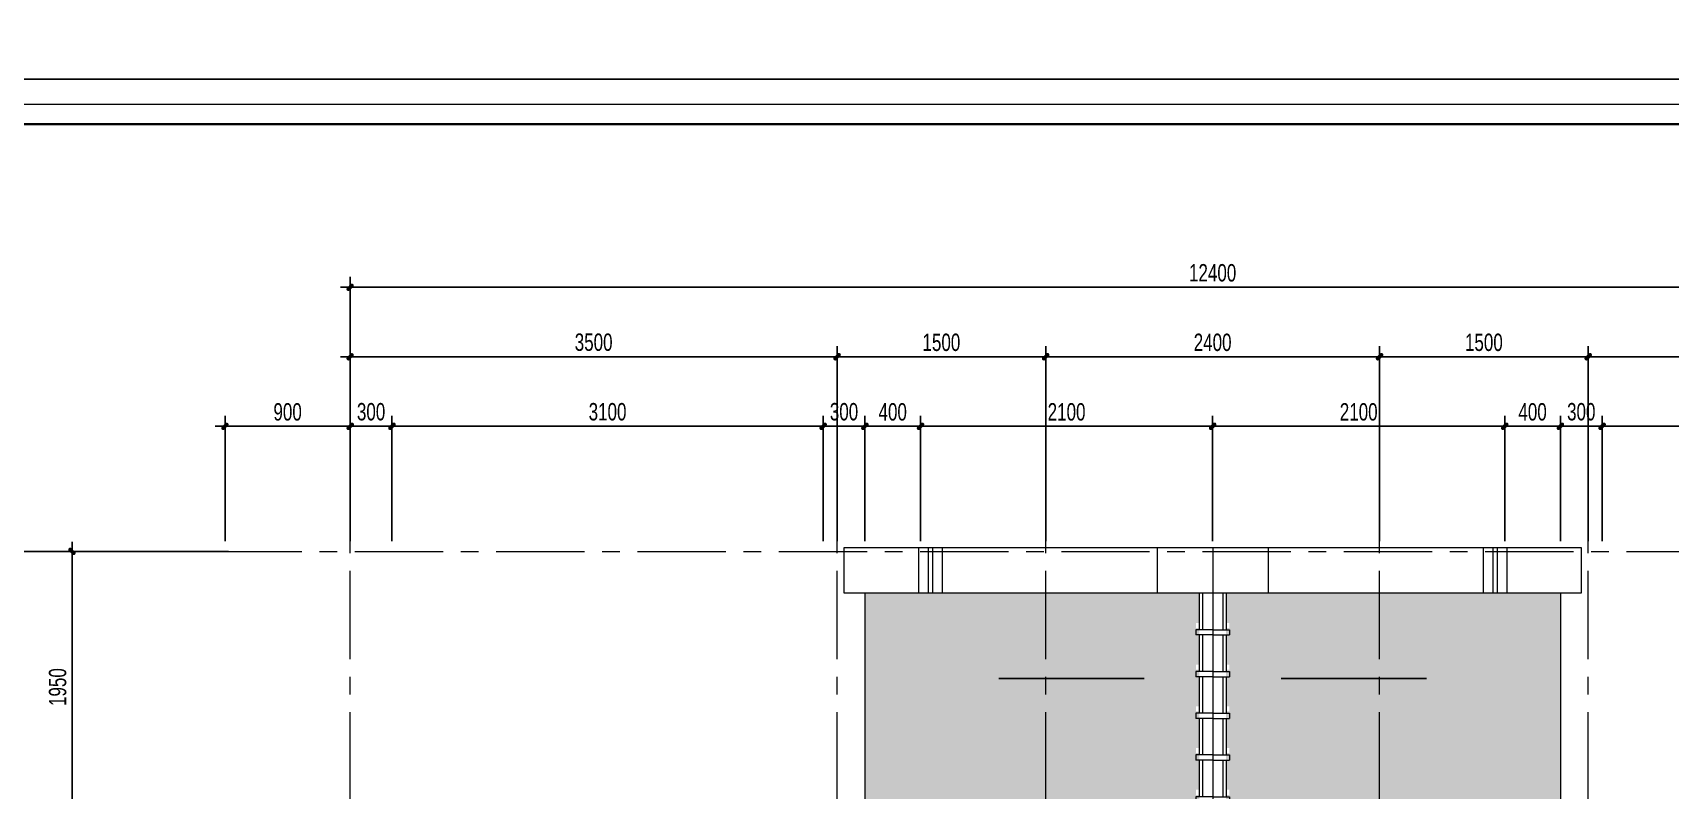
# Model space of a CAD drawing. Header units: inches. Extents: x 88947 to 296847, y 35049 to 161062.
# Drawn here: x 94979 to 106751, y 50938 to 56385 of the extents above; entities that cross this region are included whole.
import ezdxf
from ezdxf.xclip import XClip

# ---------------------------------------------------------------- set-up
doc = ezdxf.new("R2010")
doc.units = ezdxf.units.IN
doc.header["$MEASUREMENT"] = 0
doc.header["$XCLIPFRAME"] = 0
doc.header["$PDMODE"] = 1
doc.linetypes.add('ACAD_ISO03W100', pattern=[30, 12, -18])
doc.linetypes.add('CENTER', pattern=[50.8, 31.75, -6.35, 6.35, -6.35])
for name, color, linetype, lineweight in [('A-Dims', 145, 'Continuous', 25), ('A-Text', 30, 'Continuous', 9), ('A-Wall', 2, 'Continuous', 35), ('CUA', 42, 'Continuous', 20), ('DIM', 7, 'Continuous', 25), ('HACTH', 8, 'Continuous', 5), ('KHUNG 2', 144, 'Continuous', 18), ('NETMANH', 192, 'Continuous', 18), ('netthay', 254, 'Continuous', 25), ('THAY', 3, 'Continuous', 18), ('TRUC', 252, 'ACAD_ISO03W100', 13)]:
    doc.layers.add(name, color=color, linetype=linetype, lineweight=lineweight)
doc.styles.add('VNI-HELVE-CONDENSE', font='VNARIAL.TTF', dxfattribs={"width": 0.7})
doc.dimstyles.new('TAS-100', dxfattribs={"dimscale": 50, "dimtxt": 2.5, "dimasz": 0.7, "dimexe": 1.5, "dimexo": 1.5, "dimgap": 0.8, "dimtad": 1, "dimdec": 0, "dimzin": 3, "dimdsep": 46, "dimtxsty": 'VNI-HELVE-CONDENSE', "dimblk": 'TICK', "dimcen": 2.5, "dimclrt": 71, "dimazin": 2, "dimtfac": 0.75, "dimtdec": 0, "dimtix": 1, "dimtmove": 2, "dimatfit": 2, "dimldrblk": 'TICK123', "dimfxl": 1.5, "dimtolj": 1, "dimtzin": 0, "dimarcsym": 0})
doc.dimstyles.new('TL 100', dxfattribs={"dimscale": 100, "dimtxt": 1.25, "dimasz": 0.5, "dimexe": 1, "dimexo": 1, "dimgap": 0.5, "dimtad": 1, "dimdec": 0, "dimzin": 3, "dimdsep": 46, "dimtxsty": 'VNI-HELVE-CONDENSE', "dimblk": 'DOT', "dimcen": 2, "dimclrt": 7, "dimazin": 2, "dimtfac": 0.75, "dimtdec": 0, "dimtix": 1, "dimtmove": 2, "dimatfit": 2, "dimfxl": 1.5, "dimtolj": 1, "dimtzin": 0, "dimarcsym": 0})
pattern_1 = [(90, (-3245.16, -3518.05), (-100, 200), [25, -175]), (90, (-3257.66, -3518.05), (-100, 200), [25, -75]), (90, (-3270.16, -3418.05), (-100, 200), [25, -175]), (90, (-3207.66, -3568.05), (-100, 200), [12.5, -100, 12.5, -75]), (135, (-3232.66, -3555.55), (-100, 6e-15), [17.6777, -265.165]), (135, (-3270.16, -3568.05), (-100, 6e-15), [12.63, -270.2127]), (135, (-3282.66, -3568.05), (-100, 6e-15), [15.15, -267.6927]), (225, (-3282.66, -3443.05), (-100, 6e-15), [15.15, -267.6927]), (225, (-3270.16, -3443.05), (-100, 6e-15), [12.63, -270.2127]), (225, (-3232.66, -3455.55), (-100, 6e-15), [17.6777, -265.165]), (116.565, (-3232.66, -3543.05), (-100, 5e-05), [27.951, -195.656]), (116.565, (-3245.16, -3543.05), (-100, 5e-05), [27.951, -195.656]), (116.565, (-3257.66, -3593.05), (-100, 5e-05), [27.951, -195.656]), (116.565, (-3270.16, -3593.05), (-100, 5e-05), [27.951, -195.656]), (153.43495, (-3207.66, -3568.05), (-100, -5e-05), [27.951, -419.2627]), (153.43495, (-3207.66, -3555.55), (-100, -5e-05), [27.951, -419.2627]), (206.56505, (-3207.66, -3455.55), (-100, 5e-05), [27.951, -419.2627]), (206.56505, (-3207.66, -3443.05), (-100, 5e-05), [27.951, -419.2627]), (243.435, (-3232.66, -3468.05), (-100, -5e-05), [27.951, -195.656]), (243.435, (-3245.16, -3468.05), (-100, -5e-05), [27.951, -195.656]), (243.435, (-3257.66, -3418.05), (-100, -5e-05), [27.951, -195.656]), (243.435, (-3270.16, -3418.05), (-100, -5e-05), [27.951, -195.656]), (172.87498, (-3207.658, -3568.05), (-100.000016, -2.5e-05), [100.7782, -1511.6733]), (187.12502, (-3207.658, -3443.05), (-100.000016, 2.5e-05), [100.7782, -1511.6733])]

# ---------------------------------------------------------------- blocks, each defined once
blk = doc.blocks.new('khung ten')
at = {"layer": 'A-Wall', "ltscale": 0.7}
blk.add_lwpolyline([(267204, -219099), (305804, -219099), (305804, -190799), (267204, -190799)], close=True, dxfattribs=at)
at = {"layer": 'KHUNG 2', "ltscale": 0.7}
blk.add_lwpolyline([(267004, -219299), (306004, -219299), (306004, -190599), (267004, -190599)], close=True, dxfattribs=at)
at = {"layer": 'NETMANH', "ltscale": 0.7}
blk.add_lwpolyline([(265004, -220042), (307004, -220042), (307004, -190342), (265004, -190342)], close=True, dxfattribs=at)
blk = doc.blocks.new('_Dot')
at = {"layer": 'netthay', "color": 0, "lineweight": -2}
blk.add_line((-0.5, 0), (-1, 0), dxfattribs=at)
at = {"layer": 'netthay', "color": 0, "const_width": 0.5}
blk.add_lwpolyline([(-0.25, 0, 1), (0.25, 0, 1)], format="xyb", close=True, dxfattribs=at)
blk = doc.blocks.new('TICK')
at = {"layer": 'A-Dims', "color": 1}
for p, q in [((-2, 0), (2, 0)), ((0, 1.5), (0, -1.5))]:
    blk.add_line(p, q, dxfattribs=at)
at = {"layer": 'A-Dims', "color": 1, "const_width": 0.788}
blk.add_lwpolyline([(-0.33, -0.35), (0.38, 0.38)], dxfattribs=at)
at = {"layer": 'A-Dims', "color": 1, "const_width": 0.394}
for points in [[(0.24, 0.52, -0.414214), (0.52, 0.52, -1)], [(0.52, 0.52, -0.414214), (0.52, 0.24, -1)], [(-0.47, -0.21, 0.414214), (-0.47, -0.49, 1)], [(-0.47, -0.49, 0.414214), (-0.19, -0.49, 1)]]:
    blk.add_lwpolyline(points, format="xyb", dxfattribs=at)
blk = doc.blocks.new('*D3337')
at = {"layer": 'Defpoints', "color": 0}
for p in [(96361, 53555), (96361, 52655), (97261, 52655)]:
    blk.add_point(p, dxfattribs=at)
at = {"layer": 'DIM', "color": 0, "lineweight": -2}
for p, q in [((96361, 52730), (96361, 53630)), ((97261, 52730), (97261, 53630)), ((97226, 53555), (96396, 53555))]:
    blk.add_line(p, q, dxfattribs=at)
at = {"layer": 'DIM', "color": 0, "lineweight": -2, "xscale": 35, "yscale": 35, "zscale": 35, "rotation": 180}
blk.add_blockref('TICK', (96361, 53555), dxfattribs=at)
at = {"layer": 'DIM', "color": 0, "lineweight": -2, "xscale": 35, "yscale": 35, "zscale": 35}
blk.add_blockref('TICK', (97261, 53555), dxfattribs=at)
at = {"layer": 'DIM', "color": 71, "insert": (96811, 53658), "char_height": 125, "attachment_point": 5, "style": 'VNI-HELVE-CONDENSE'}
blk.add_mtext('\\A1;900', dxfattribs=at)
blk = doc.blocks.new('TICK123')
at = {"layer": 'A-Dims', "color": 1}
blk.add_lwpolyline([(0.05, 0, 0, 0.84, 0), (-2.11, 0, 8.4, 8.4, 0)], format="xyseb", dxfattribs=at)
blk = doc.blocks.new('*D3338')
at = {"layer": 'Defpoints', "color": 0}
for p in [(97561, 53555), (97261, 52655), (97561, 52655)]:
    blk.add_point(p, dxfattribs=at)
at = {"layer": 'DIM', "color": 0, "lineweight": -2}
for p, q in [((97261, 52730), (97261, 53630)), ((97561, 52730), (97561, 53630)), ((97296, 53555), (97526, 53555))]:
    blk.add_line(p, q, dxfattribs=at)
at = {"layer": 'DIM', "color": 0, "lineweight": -2, "xscale": 35, "yscale": 35, "zscale": 35, "rotation": 180}
blk.add_blockref('TICK', (97261, 53555), dxfattribs=at)
at = {"layer": 'DIM', "color": 0, "lineweight": -2, "xscale": 35, "yscale": 35, "zscale": 35}
blk.add_blockref('TICK', (97561, 53555), dxfattribs=at)
at = {"layer": 'DIM', "color": 71, "insert": (97411, 53659), "char_height": 125, "attachment_point": 5, "style": 'VNI-HELVE-CONDENSE'}
blk.add_mtext('\\A1;300', dxfattribs=at)
blk = doc.blocks.new('*D3339')
at = {"layer": 'Defpoints', "color": 0}
for p in [(100661, 53555), (97561, 52655), (100661, 52655)]:
    blk.add_point(p, dxfattribs=at)
at = {"layer": 'DIM', "color": 0, "lineweight": -2}
for p, q in [((97561, 52730), (97561, 53630)), ((100661, 52730), (100661, 53630)), ((97596, 53555), (100626, 53555))]:
    blk.add_line(p, q, dxfattribs=at)
at = {"layer": 'DIM', "color": 0, "lineweight": -2, "xscale": 35, "yscale": 35, "zscale": 35, "rotation": 180}
blk.add_blockref('TICK', (97561, 53555), dxfattribs=at)
at = {"layer": 'DIM', "color": 0, "lineweight": -2, "xscale": 35, "yscale": 35, "zscale": 35}
blk.add_blockref('TICK', (100661, 53555), dxfattribs=at)
at = {"layer": 'DIM', "color": 71, "insert": (99111, 53659), "char_height": 125, "attachment_point": 5, "style": 'VNI-HELVE-CONDENSE'}
blk.add_mtext('\\A1;3100', dxfattribs=at)
blk = doc.blocks.new('*D3340')
at = {"layer": 'Defpoints', "color": 0}
for p in [(100961, 53555), (100661, 52655), (100961, 52655)]:
    blk.add_point(p, dxfattribs=at)
at = {"layer": 'DIM', "color": 0, "lineweight": -2}
for p, q in [((100661, 52730), (100661, 53630)), ((100961, 52730), (100961, 53630)), ((100696, 53555), (100926, 53555))]:
    blk.add_line(p, q, dxfattribs=at)
at = {"layer": 'DIM', "color": 0, "lineweight": -2, "xscale": 35, "yscale": 35, "zscale": 35, "rotation": 180}
blk.add_blockref('TICK', (100661, 53555), dxfattribs=at)
at = {"layer": 'DIM', "color": 0, "lineweight": -2, "xscale": 35, "yscale": 35, "zscale": 35}
blk.add_blockref('TICK', (100961, 53555), dxfattribs=at)
at = {"layer": 'DIM', "color": 71, "insert": (100811, 53659), "char_height": 125, "attachment_point": 5, "style": 'VNI-HELVE-CONDENSE'}
blk.add_mtext('\\A1;300', dxfattribs=at)
blk = doc.blocks.new('*D3341')
at = {"layer": 'Defpoints', "color": 0}
for p in [(101361, 53555), (100961, 52655), (101361, 52655)]:
    blk.add_point(p, dxfattribs=at)
at = {"layer": 'DIM', "color": 0, "lineweight": -2}
for p, q in [((100961, 52730), (100961, 53630)), ((101361, 52730), (101361, 53630)), ((100996, 53555), (101326, 53555))]:
    blk.add_line(p, q, dxfattribs=at)
at = {"layer": 'DIM', "color": 0, "lineweight": -2, "xscale": 35, "yscale": 35, "zscale": 35, "rotation": 180}
blk.add_blockref('TICK', (100961, 53555), dxfattribs=at)
at = {"layer": 'DIM', "color": 0, "lineweight": -2, "xscale": 35, "yscale": 35, "zscale": 35}
blk.add_blockref('TICK', (101361, 53555), dxfattribs=at)
at = {"layer": 'DIM', "color": 71, "insert": (101161, 53658), "char_height": 125, "attachment_point": 5, "style": 'VNI-HELVE-CONDENSE'}
blk.add_mtext('\\A1;400', dxfattribs=at)
blk = doc.blocks.new('*D3342')
at = {"layer": 'Defpoints', "color": 0}
for p in [(103461, 53555), (101361, 52655), (103461, 52655)]:
    blk.add_point(p, dxfattribs=at)
at = {"layer": 'DIM', "color": 0, "lineweight": -2}
for p, q in [((101361, 52730), (101361, 53630)), ((103461, 52730), (103461, 53630)), ((101396, 53555), (103426, 53555))]:
    blk.add_line(p, q, dxfattribs=at)
at = {"layer": 'DIM', "color": 0, "lineweight": -2, "xscale": 35, "yscale": 35, "zscale": 35, "rotation": 180}
blk.add_blockref('TICK', (101361, 53555), dxfattribs=at)
at = {"layer": 'DIM', "color": 0, "lineweight": -2, "xscale": 35, "yscale": 35, "zscale": 35}
blk.add_blockref('TICK', (103461, 53555), dxfattribs=at)
at = {"layer": 'DIM', "color": 71, "insert": (102411, 53658), "char_height": 125, "attachment_point": 5, "style": 'VNI-HELVE-CONDENSE'}
blk.add_mtext('\\A1;2100', dxfattribs=at)
blk = doc.blocks.new('*D3343')
at = {"layer": 'Defpoints', "color": 0}
for p in [(105561, 53555), (103461, 52655), (105561, 52655)]:
    blk.add_point(p, dxfattribs=at)
at = {"layer": 'DIM', "color": 0, "lineweight": -2}
for p, q in [((103461, 52730), (103461, 53630)), ((105561, 52730), (105561, 53630)), ((103496, 53555), (105526, 53555))]:
    blk.add_line(p, q, dxfattribs=at)
at = {"layer": 'DIM', "color": 0, "lineweight": -2, "xscale": 35, "yscale": 35, "zscale": 35, "rotation": 180}
blk.add_blockref('TICK', (103461, 53555), dxfattribs=at)
at = {"layer": 'DIM', "color": 0, "lineweight": -2, "xscale": 35, "yscale": 35, "zscale": 35}
blk.add_blockref('TICK', (105561, 53555), dxfattribs=at)
at = {"layer": 'DIM', "color": 71, "insert": (104511, 53658), "char_height": 125, "attachment_point": 5, "style": 'VNI-HELVE-CONDENSE'}
blk.add_mtext('\\A1;2100', dxfattribs=at)
blk = doc.blocks.new('*D3344')
at = {"layer": 'Defpoints', "color": 0}
for p in [(105961, 53555), (105561, 52655), (105961, 52655)]:
    blk.add_point(p, dxfattribs=at)
at = {"layer": 'DIM', "color": 0, "lineweight": -2}
for p, q in [((105561, 52730), (105561, 53630)), ((105961, 52730), (105961, 53630)), ((105596, 53555), (105926, 53555))]:
    blk.add_line(p, q, dxfattribs=at)
at = {"layer": 'DIM', "color": 0, "lineweight": -2, "xscale": 35, "yscale": 35, "zscale": 35, "rotation": 180}
blk.add_blockref('TICK', (105561, 53555), dxfattribs=at)
at = {"layer": 'DIM', "color": 0, "lineweight": -2, "xscale": 35, "yscale": 35, "zscale": 35}
blk.add_blockref('TICK', (105961, 53555), dxfattribs=at)
at = {"layer": 'DIM', "color": 71, "insert": (105761, 53658), "char_height": 125, "attachment_point": 5, "style": 'VNI-HELVE-CONDENSE'}
blk.add_mtext('\\A1;400', dxfattribs=at)
blk = doc.blocks.new('*D3345')
at = {"layer": 'Defpoints', "color": 0}
for p in [(106261, 53555), (105961, 52655), (106261, 52655)]:
    blk.add_point(p, dxfattribs=at)
at = {"layer": 'DIM', "color": 0, "lineweight": -2}
for p, q in [((105961, 52730), (105961, 53630)), ((106261, 52730), (106261, 53630)), ((105996, 53555), (106226, 53555))]:
    blk.add_line(p, q, dxfattribs=at)
at = {"layer": 'DIM', "color": 0, "lineweight": -2, "xscale": 35, "yscale": 35, "zscale": 35, "rotation": 180}
blk.add_blockref('TICK', (105961, 53555), dxfattribs=at)
at = {"layer": 'DIM', "color": 0, "lineweight": -2, "xscale": 35, "yscale": 35, "zscale": 35}
blk.add_blockref('TICK', (106261, 53555), dxfattribs=at)
at = {"layer": 'DIM', "color": 71, "insert": (106111, 53659), "char_height": 125, "attachment_point": 5, "style": 'VNI-HELVE-CONDENSE'}
blk.add_mtext('\\A1;300', dxfattribs=at)
blk = doc.blocks.new('*D3346')
at = {"layer": 'Defpoints', "color": 0}
for p in [(109361, 53555), (106261, 52655), (109361, 52655)]:
    blk.add_point(p, dxfattribs=at)
at = {"layer": 'DIM', "color": 0, "lineweight": -2}
for p, q in [((106261, 52730), (106261, 53630)), ((109361, 52730), (109361, 53630)), ((106296, 53555), (109326, 53555))]:
    blk.add_line(p, q, dxfattribs=at)
at = {"layer": 'DIM', "color": 0, "lineweight": -2, "xscale": 35, "yscale": 35, "zscale": 35, "rotation": 180}
blk.add_blockref('TICK', (106261, 53555), dxfattribs=at)
at = {"layer": 'DIM', "color": 0, "lineweight": -2, "xscale": 35, "yscale": 35, "zscale": 35}
blk.add_blockref('TICK', (109361, 53555), dxfattribs=at)
at = {"layer": 'DIM', "color": 71, "insert": (107811, 53659), "char_height": 125, "attachment_point": 5, "style": 'VNI-HELVE-CONDENSE'}
blk.add_mtext('\\A1;3100', dxfattribs=at)
blk = doc.blocks.new('*D3349')
at = {"layer": 'Defpoints', "color": 0}
for p in [(109661, 54055), (106161, 52655), (109661, 52655)]:
    blk.add_point(p, dxfattribs=at)
at = {"layer": 'DIM', "color": 0, "lineweight": -2}
for p, q in [((106161, 52730), (106161, 54130)), ((106196, 54055), (109626, 54055)), ((109661, 52730), (109661, 54130))]:
    blk.add_line(p, q, dxfattribs=at)
at = {"layer": 'DIM', "color": 0, "lineweight": -2, "xscale": 35, "yscale": 35, "zscale": 35, "rotation": 180}
blk.add_blockref('TICK', (106161, 54055), dxfattribs=at)
at = {"layer": 'DIM', "color": 0, "lineweight": -2, "xscale": 35, "yscale": 35, "zscale": 35}
blk.add_blockref('TICK', (109661, 54055), dxfattribs=at)
at = {"layer": 'DIM', "color": 71, "insert": (107911, 54159), "char_height": 125, "attachment_point": 5, "style": 'VNI-HELVE-CONDENSE'}
blk.add_mtext('\\A1;3500', dxfattribs=at)
blk = doc.blocks.new('*D3350')
at = {"layer": 'Defpoints', "color": 0}
for p in [(104661, 54055), (104661, 52655), (106161, 52655)]:
    blk.add_point(p, dxfattribs=at)
at = {"layer": 'DIM', "color": 0, "lineweight": -2}
for p, q in [((104661, 52730), (104661, 54130)), ((106126, 54055), (104696, 54055)), ((106161, 52730), (106161, 54130))]:
    blk.add_line(p, q, dxfattribs=at)
at = {"layer": 'DIM', "color": 0, "lineweight": -2, "xscale": 35, "yscale": 35, "zscale": 35, "rotation": 180}
blk.add_blockref('TICK', (104661, 54055), dxfattribs=at)
at = {"layer": 'DIM', "color": 0, "lineweight": -2, "xscale": 35, "yscale": 35, "zscale": 35}
blk.add_blockref('TICK', (106161, 54055), dxfattribs=at)
at = {"layer": 'DIM', "color": 71, "insert": (105411, 54158), "char_height": 125, "attachment_point": 5, "style": 'VNI-HELVE-CONDENSE'}
blk.add_mtext('\\A1;1500', dxfattribs=at)
blk = doc.blocks.new('*D3351')
at = {"layer": 'Defpoints', "color": 0}
for p in [(102261, 54055), (102261, 52655), (104661, 52655)]:
    blk.add_point(p, dxfattribs=at)
at = {"layer": 'DIM', "color": 0, "lineweight": -2}
for p, q in [((102261, 52730), (102261, 54130)), ((104626, 54055), (102296, 54055)), ((104661, 52730), (104661, 54130))]:
    blk.add_line(p, q, dxfattribs=at)
at = {"layer": 'DIM', "color": 0, "lineweight": -2, "xscale": 35, "yscale": 35, "zscale": 35, "rotation": 180}
blk.add_blockref('TICK', (102261, 54055), dxfattribs=at)
at = {"layer": 'DIM', "color": 0, "lineweight": -2, "xscale": 35, "yscale": 35, "zscale": 35}
blk.add_blockref('TICK', (104661, 54055), dxfattribs=at)
at = {"layer": 'DIM', "color": 71, "insert": (103461, 54158), "char_height": 125, "attachment_point": 5, "style": 'VNI-HELVE-CONDENSE'}
blk.add_mtext('\\A1;2400', dxfattribs=at)
blk = doc.blocks.new('*D3352')
at = {"layer": 'Defpoints', "color": 0}
for p in [(100761, 54055), (100761, 52655), (102261, 52655)]:
    blk.add_point(p, dxfattribs=at)
at = {"layer": 'DIM', "color": 0, "lineweight": -2}
for p, q in [((100761, 52730), (100761, 54130)), ((102226, 54055), (100796, 54055)), ((102261, 52730), (102261, 54130))]:
    blk.add_line(p, q, dxfattribs=at)
at = {"layer": 'DIM', "color": 0, "lineweight": -2, "xscale": 35, "yscale": 35, "zscale": 35, "rotation": 180}
blk.add_blockref('TICK', (100761, 54055), dxfattribs=at)
at = {"layer": 'DIM', "color": 0, "lineweight": -2, "xscale": 35, "yscale": 35, "zscale": 35}
blk.add_blockref('TICK', (102261, 54055), dxfattribs=at)
at = {"layer": 'DIM', "color": 71, "insert": (101511, 54158), "char_height": 125, "attachment_point": 5, "style": 'VNI-HELVE-CONDENSE'}
blk.add_mtext('\\A1;1500', dxfattribs=at)
blk = doc.blocks.new('*D3353')
at = {"layer": 'Defpoints', "color": 0}
for p in [(97261, 54055), (97261, 52655), (100761, 52655)]:
    blk.add_point(p, dxfattribs=at)
at = {"layer": 'DIM', "color": 0, "lineweight": -2}
for p, q in [((97261, 52730), (97261, 54130)), ((100726, 54055), (97296, 54055)), ((100761, 52730), (100761, 54130))]:
    blk.add_line(p, q, dxfattribs=at)
at = {"layer": 'DIM', "color": 0, "lineweight": -2, "xscale": 35, "yscale": 35, "zscale": 35, "rotation": 180}
blk.add_blockref('TICK', (97261, 54055), dxfattribs=at)
at = {"layer": 'DIM', "color": 0, "lineweight": -2, "xscale": 35, "yscale": 35, "zscale": 35}
blk.add_blockref('TICK', (100761, 54055), dxfattribs=at)
at = {"layer": 'DIM', "color": 71, "insert": (99011, 54159), "char_height": 125, "attachment_point": 5, "style": 'VNI-HELVE-CONDENSE'}
blk.add_mtext('\\A1;3500', dxfattribs=at)
blk = doc.blocks.new('*D3354')
at = {"layer": 'Defpoints', "color": 0}
for p in [(97261, 54555), (97261, 53155), (109661, 53155)]:
    blk.add_point(p, dxfattribs=at)
at = {"layer": 'DIM', "color": 0, "lineweight": -2}
for p, q in [((97261, 53230), (97261, 54630)), ((109661, 53230), (109661, 54630)), ((109626, 54555), (97296, 54555))]:
    blk.add_line(p, q, dxfattribs=at)
at = {"layer": 'DIM', "color": 0, "lineweight": -2, "xscale": 35, "yscale": 35, "zscale": 35, "rotation": 180}
blk.add_blockref('TICK', (97261, 54555), dxfattribs=at)
at = {"layer": 'DIM', "color": 0, "lineweight": -2, "xscale": 35, "yscale": 35, "zscale": 35}
blk.add_blockref('TICK', (109661, 54555), dxfattribs=at)
at = {"layer": 'DIM', "color": 71, "insert": (103461, 54658), "char_height": 125, "attachment_point": 5, "style": 'VNI-HELVE-CONDENSE'}
blk.add_mtext('\\A1;12400', dxfattribs=at)
blk = doc.blocks.new('*D3355')
at = {"layer": 'Defpoints', "color": 0}
for p in [(95261, 52655), (96461, 52655), (96461, 50705)]:
    blk.add_point(p, dxfattribs=at)
at = {"layer": 'DIM', "color": 0, "lineweight": -2}
for p, q in [((96386, 52655), (95186, 52655)), ((95261, 50740), (95261, 52620)), ((96386, 50705), (95186, 50705))]:
    blk.add_line(p, q, dxfattribs=at)
at = {"layer": 'DIM', "color": 0, "lineweight": -2, "xscale": 35, "yscale": 35, "zscale": 35}
for p, rotation in [((95261, 52655), 90), ((95261, 50705), 270)]:
    blk.add_blockref('TICK', p, dxfattribs=dict(at, rotation=rotation))
at = {"layer": 'DIM', "color": 71, "insert": (95158, 51680), "char_height": 125, "attachment_point": 5, "rotation": 90, "style": 'VNI-HELVE-CONDENSE'}
blk.add_mtext('\\A1;1950', dxfattribs=at)
blk = doc.blocks.new('*D3356')
at = {"layer": 'Defpoints', "color": 0}
for p in [(94761, 52655), (96461, 52655), (96461, 50705)]:
    blk.add_point(p, dxfattribs=at)
at = {"layer": 'DIM', "color": 0, "lineweight": -2}
for p, q in [((96386, 52655), (94686, 52655)), ((94761, 50740), (94761, 52620)), ((96386, 50705), (94686, 50705))]:
    blk.add_line(p, q, dxfattribs=at)
at = {"layer": 'DIM', "color": 0, "lineweight": -2, "xscale": 35, "yscale": 35, "zscale": 35}
for p, rotation in [((94761, 52655), 90), ((94761, 50705), 270)]:
    blk.add_blockref('TICK', p, dxfattribs=dict(at, rotation=rotation))
at = {"layer": 'DIM', "color": 71, "insert": (94658, 51680), "char_height": 125, "attachment_point": 5, "rotation": 90, "style": 'VNI-HELVE-CONDENSE'}
blk.add_mtext('\\A1;1950', dxfattribs=at)
blk = doc.blocks.new('A$C09B9215A')
at = {"layer": 'HACTH'}
h = blk.add_hatch(dxfattribs=at)
h.set_pattern_fill('TILE_02', color=256, scale=100, angle=90, style=0, pattern_type=2)
h.set_pattern_definition(pattern_1)
h.paths.add_polyline_path([(-1487, -2438), (-2787, -2438), (-2787, -2538), (-2287, -3038), (-1487, -3038)])
h.paths.add_polyline_path([(-408, -2801), (-383, -2801), (-383, -2538), (-408, -2538), (-408, -2501), (-383, -2501), (-383, -2438), (-1487, -2438), (-1487, -3038), (-1037, -3038), (-383, -3693), (-383, -3438), (-408, -3438), (-408, -3401), (-383, -3401), (-383, -3138), (-408, -3138), (-408, -3101), (-383, -3101), (-383, -2838), (-408, -2838)])
h.paths.add_polyline_path([(-1487, -788), (-2787, -788), (-2787, -2438), (-1487, -2438)])
h.paths.add_polyline_path([(-383, -788), (-1487, -788), (-1487, -2438), (-383, -2438), (-383, -2238), (-408, -2238), (-408, -2201), (-383, -2201), (-383, -1938), (-408, -1938), (-408, -1901), (-383, -1901), (-383, -1638), (-408, -1638), (-408, -1601), (-383, -1601), (-383, -1338), (-408, -1338), (-408, -1301), (-383, -1301), (-383, -1038), (-408, -1038), (-408, -1001), (-383, -1001)])
h = blk.add_hatch(dxfattribs=at)
h.set_pattern_fill('TILE_02', color=256, scale=100, angle=90, style=0, pattern_type=2)
h.set_pattern_definition(pattern_1)
h.paths.add_polyline_path([(913, -2438), (2213, -2438), (2213, -2538), (1713, -3038), (913, -3038)])
h.paths.add_polyline_path([(-167, -2801), (-192, -2801), (-192, -2538), (-167, -2538), (-167, -2501), (-192, -2501), (-192, -2438), (913, -2438), (913, -3038), (463, -3038), (-192, -3693), (-192, -3438), (-167, -3438), (-167, -3401), (-192, -3401), (-192, -3138), (-167, -3138), (-167, -3101), (-192, -3101), (-192, -2838), (-167, -2838)])
h.paths.add_polyline_path([(913, -788), (-192, -788), (-192, -1001), (-167, -1001), (-167, -1038), (-192, -1038), (-192, -1301), (-167, -1301), (-167, -1338), (-192, -1338), (-192, -1601), (-167, -1601), (-167, -1638), (-192, -1638), (-192, -1901), (-167, -1901), (-167, -1938), (-192, -1938), (-192, -2201), (-167, -2201), (-167, -2238), (-192, -2238), (-192, -2438), (913, -2438)])
h.paths.add_polyline_path([(2213, -788), (913, -788), (913, -2438), (2213, -2438)])
blk = doc.blocks.new('A$C02956A0F')
at = {"layer": 'THAY'}
for p, q in [((263, 0), (263, 120)), ((263, 120), (300, 120)), ((563, 0), (563, 120)), ((563, 120), (600, 120)), ((863, 0), (863, 120)), ((863, 120), (900, 120)), ((1163, 0), (1163, 120)), ((1163, 120), (1200, 120)), ((1463, 0), (1463, 120)), ((1463, 120), (1500, 120)), ((1763, 0), (1763, 120)), ((1763, 120), (1800, 120)), ((2063, 0), (2063, 120)), ((2063, 120), (2100, 120)), ((2363, 0), (2363, 120)), ((2363, 120), (2400, 120)), ((2663, 0), (2663, 120)), ((2663, 120), (2700, 120)), ((2963, 0), (2963, 120)), ((2963, 120), (3000, 120)), ((3263, 0), (3263, 120)), ((3263, 120), (3300, 120)), ((3563, 0), (3563, 120)), ((3563, 120), (3600, 120)), ((3863, 0), (3863, 120)), ((3863, 120), (3900, 120)), ((4163, 0), (4163, 120)), ((4163, 120), (4200, 120)), ((4463, 0), (4463, 120)), ((4463, 120), (4500, 120)), ((4763, 0), (4763, 120)), ((4763, 120), (4800, 120)), ((5063, 0), (5063, 120)), ((5063, 120), (5100, 120)), ((0, 96), (263, 96)), ((0, 74), (263, 74)), ((263, 0), (263, -120)), ((300, 96), (563, 96)), ((300, 74), (563, 74)), ((563, 0), (563, -120)), ((600, 96), (863, 96)), ((600, 74), (863, 74)), ((863, 0), (863, -120)), ((900, 96), (1163, 96)), ((900, 74), (1163, 74)), ((1163, 0), (1163, -120)), ((1200, 96), (1463, 96)), ((1200, 74), (1463, 74)), ((1463, 0), (1463, -120)), ((1500, 96), (1763, 96)), ((1500, 74), (1763, 74)), ((1763, 0), (1763, -120)), ((1800, 96), (2063, 96)), ((1800, 74), (2063, 74)), ((2063, 0), (2063, -120)), ((2100, 96), (2363, 96)), ((2100, 74), (2363, 74)), ((2363, 0), (2363, -120)), ((2400, 96), (2663, 96)), ((2400, 74), (2663, 74)), ((2663, 0), (2663, -120)), ((2700, 96), (2963, 96)), ((2700, 74), (2963, 74)), ((2963, 0), (2963, -120)), ((3000, 96), (3263, 96)), ((3000, 74), (3263, 74)), ((3263, 0), (3263, -120)), ((3300, 96), (3563, 96)), ((3300, 74), (3563, 74)), ((3563, 0), (3563, -120)), ((3600, 96), (3863, 96)), ((3600, 74), (3863, 74)), ((3863, 0), (3863, -120)), ((3900, 96), (4163, 96)), ((3900, 74), (4163, 74)), ((4163, 0), (4163, -120)), ((4200, 96), (4463, 96)), ((4200, 74), (4463, 74)), ((4463, 0), (4463, -120)), ((4500, 96), (4763, 96)), ((4500, 74), (4763, 74)), ((4763, 0), (4763, -120)), ((4800, 96), (5063, 96)), ((4800, 74), (5063, 74)), ((5063, 0), (5063, -120)), ((0, -74), (263, -74)), ((0, -96), (263, -96)), ((300, -74), (563, -74)), ((300, -96), (563, -96)), ((600, -74), (863, -74)), ((600, -96), (863, -96)), ((900, -74), (1163, -74)), ((900, -96), (1163, -96)), ((1200, -74), (1463, -74)), ((1200, -96), (1463, -96)), ((1500, -74), (1763, -74)), ((1500, -96), (1763, -96)), ((1800, -74), (2063, -74)), ((1800, -96), (2063, -96)), ((2100, -74), (2363, -74)), ((2100, -96), (2363, -96)), ((2400, -74), (2663, -74)), ((2400, -96), (2663, -96)), ((2700, -74), (2963, -74)), ((2700, -96), (2963, -96)), ((3000, -74), (3263, -74)), ((3000, -96), (3263, -96)), ((3300, -74), (3563, -74)), ((3300, -96), (3563, -96)), ((3600, -74), (3863, -74)), ((3600, -96), (3863, -96)), ((3900, -74), (4163, -74)), ((3900, -96), (4163, -96)), ((4200, -74), (4463, -74)), ((4200, -96), (4463, -96)), ((4500, -74), (4763, -74)), ((4500, -96), (4763, -96)), ((4800, -74), (5063, -74)), ((4800, -96), (5063, -96)), ((263, -120), (300, -120)), ((563, -120), (600, -120)), ((863, -120), (900, -120)), ((1163, -120), (1200, -120)), ((1463, -120), (1500, -120)), ((1763, -120), (1800, -120)), ((2063, -120), (2100, -120)), ((2363, -120), (2400, -120)), ((2663, -120), (2700, -120)), ((2963, -120), (3000, -120)), ((3263, -120), (3300, -120)), ((3563, -120), (3600, -120)), ((3863, -120), (3900, -120)), ((4163, -120), (4200, -120)), ((4463, -120), (4500, -120)), ((4763, -120), (4800, -120)), ((5063, -120), (5100, -120))]:
    blk.add_line(p, q, dxfattribs=at)
for points in [[(300, 0), (300, 120)], [(600, 0), (600, 120)], [(900, 0), (900, 120)], [(1200, 0), (1200, 120)], [(1500, 0), (1500, 120)], [(1800, 0), (1800, 120)], [(2100, 0), (2100, 120)], [(2400, 0), (2400, 120)], [(2700, 0), (2700, 120)], [(3000, 0), (3000, 120)], [(3300, 0), (3300, 120)], [(3600, 0), (3600, 120)], [(3900, 0), (3900, 120)], [(4200, 0), (4200, 120)], [(4500, 0), (4500, 120)], [(4800, 0), (4800, 120)], [(5100, 0), (5100, 120)], [(300, 0), (300, -120)], [(600, 0), (600, -120)], [(900, 0), (900, -120)], [(1200, 0), (1200, -120)], [(1500, 0), (1500, -120)], [(1800, 0), (1800, -120)], [(2100, 0), (2100, -120)], [(2400, 0), (2400, -120)], [(2700, 0), (2700, -120)], [(3000, 0), (3000, -120)], [(3300, 0), (3300, -120)], [(3600, 0), (3600, -120)], [(3900, 0), (3900, -120)], [(4200, 0), (4200, -120)], [(4500, 0), (4500, -120)], [(4800, 0), (4800, -120)], [(5100, 0), (5100, -120)]]:
    blk.add_lwpolyline(points, dxfattribs=at)
blk = doc.blocks.new('A$C2E16532E')
at = {"layer": 'THAY'}
blk.add_lwpolyline([(-2650, 30), (2650, 30), (2650, -300), (-2650, -300)], close=True, dxfattribs=at)
for points in [[(-2115, 30), (-2115, -300)], [(-2045, 30), (-2045, -300)], [(-2015, 30), (-2015, -300)], [(-1945, 30), (-1945, -300)], [(-400, 30), (-400, -300)], [(0, 30), (0, -300)], [(400, 30), (400, -300)], [(1945, 30), (1945, -300)], [(2015, 30), (2015, -300)], [(2045, 30), (2045, -300)], [(2115, 30), (2115, -300)]]:
    blk.add_lwpolyline(points, dxfattribs=at)
blk = doc.blocks.new('A$C295276FA')
at = {"layer": 'THAY'}
for points in [[(-2500, -330), (-2500, -2080)], [(0, -280), (0, -3330)], [(2500, -330), (2500, -2080)]]:
    blk.add_lwpolyline(points, dxfattribs=at)
at = {"layer": 'DIM'}
blk.add_blockref('A$C2E16532E', (0, -30), dxfattribs=at)
at = {"layer": 'NETMANH'}
ref = blk.add_blockref('A$C02956A0F', (0, -330), dxfattribs=dict(at, rotation=270))
XClip(ref).set_block_clipping_path([(3000.0000000027, 0.0000000162), (2728.198263102, 271.801736899), (0, 271.801736899), (0, -399.9999999877), (2671.095570993, -328.904429006)])

msp = doc.modelspace()

# ---------------------------------------------------------------- linework, layer by layer
at = {"layer": 'TRUC', "linetype": 'CENTER', "ltscale": 20}
for points in [[(97261.3, 40704.7), (97261.3, 53204.7)], [(100761.3, 40704.7), (100761.3, 53204.7)], [(102261.3, 40704.7), (102261.3, 53204.7)], [(104661.3, 40704.7), (104661.3, 53204.7)], [(106161.3, 40704.7), (106161.3, 53204.7)], [(95261.3, 52654.7), (111661.3, 52654.7)]]:
    msp.add_lwpolyline(points, dxfattribs=at)

# ---------------------------------------------------------------- block references
at = {"layer": 'A-Text', "xscale": 0.7071428571362048, "yscale": 0.7071428573544836, "zscale": 0.7071428573664265}
for p in [(-98448.5, 211652.7), (-98448.5, 190650.5)]:
    msp.add_blockref('khung ten', p, dxfattribs=at)
at = {"layer": 'HACTH'}
msp.add_blockref('A$C09B9215A', (103748.5, 53142.8), dxfattribs=at)
at = {"layer": 'THAY'}
msp.add_blockref('A$C295276FA', (103461.3, 52684.7), dxfattribs=at)

# ---------------------------------------------------------------- dimensions: what is measured, and where the dimension line sits
at = {"layer": 'DIM'}
for base, p1, p2, picture, middle in [((97261.3, 54554.7), (109661.3, 53154.7), (97261.3, 53154.7), '*D3354', (103461.3, 54658.4)), ((97261.3, 54054.7), (100761.3, 52654.7), (97261.3, 52654.7), '*D3353', (99011.3, 54158.5)), ((100761.3, 54054.7), (102261.3, 52654.7), (100761.3, 52654.7), '*D3352', (101511.3, 54158.4)), ((102261.3, 54054.7), (104661.3, 52654.7), (102261.3, 52654.7), '*D3351', (103461.3, 54158.4)), ((104661.3, 54054.7), (106161.3, 52654.7), (104661.3, 52654.7), '*D3350', (105411.3, 54158.4)), ((109661.3, 54054.7), (106161.3, 52654.7), (109661.3, 52654.7), '*D3349', (107911.3, 54158.5)), ((96361.3, 53554.7), (97261.3, 52654.7), (96361.3, 52654.7), '*D3337', (96811.3, 53658.4)), ((97561.3, 53554.7), (97261.3, 52654.7), (97561.3, 52654.7), '*D3338', (97411.3, 53658.5)), ((100661.3, 53554.7), (97561.3, 52654.7), (100661.3, 52654.7), '*D3339', (99111.3, 53658.5)), ((100961.3, 53554.7), (100661.3, 52654.7), (100961.3, 52654.7), '*D3340', (100811.3, 53658.5)), ((101361.3, 53554.7), (100961.3, 52654.7), (101361.3, 52654.7), '*D3341', (101161.3, 53658.4)), ((103461.3, 53554.7), (101361.3, 52654.7), (103461.3, 52654.7), '*D3342', (102411.3, 53658.4)), ((105561.3, 53554.7), (103461.3, 52654.7), (105561.3, 52654.7), '*D3343', (104511.3, 53658.4)), ((105961.3, 53554.7), (105561.3, 52654.7), (105961.3, 52654.7), '*D3344', (105761.3, 53658.4)), ((106261.3, 53554.7), (105961.3, 52654.7), (106261.3, 52654.7), '*D3345', (106111.3, 53658.5)), ((109361.3, 53554.7), (106261.3, 52654.7), (109361.3, 52654.7), '*D3346', (107811.3, 53658.5))]:
    dim = msp.add_linear_dim(base=base, p1=p1, p2=p2, dimstyle='TAS-100', dxfattribs=at)
    dim.commit()
    dim.dimension.update_dxf_attribs({"geometry": picture, "text_midpoint": middle})
for base, picture, middle in [((94761.3, 52654.7), '*D3356', (94657.6, 51679.7)), ((95261.3, 52654.7), '*D3355', (95157.6, 51679.7))]:
    dim = msp.add_linear_dim(base=base, p1=(96461.3, 50704.7), p2=(96461.3, 52654.7), angle=90, dimstyle='TAS-100', dxfattribs=at)
    dim.commit()
    dim.dimension.update_dxf_attribs({"geometry": picture, "text_midpoint": middle})

# ---------------------------------------------------------------- leaders
at = {"layer": 'CUA'}
for points in [[(101924.6, 51741), (102969.1, 51741)], [(104998.1, 51741), (103953.6, 51741)]]:
    msp.add_leader(points, dimstyle='TL 100', override={"dimasz": 1.5, "dimgap": 0.5, "dimtad": 0}, dxfattribs=at)

doc.saveas('drawing.dxf')
